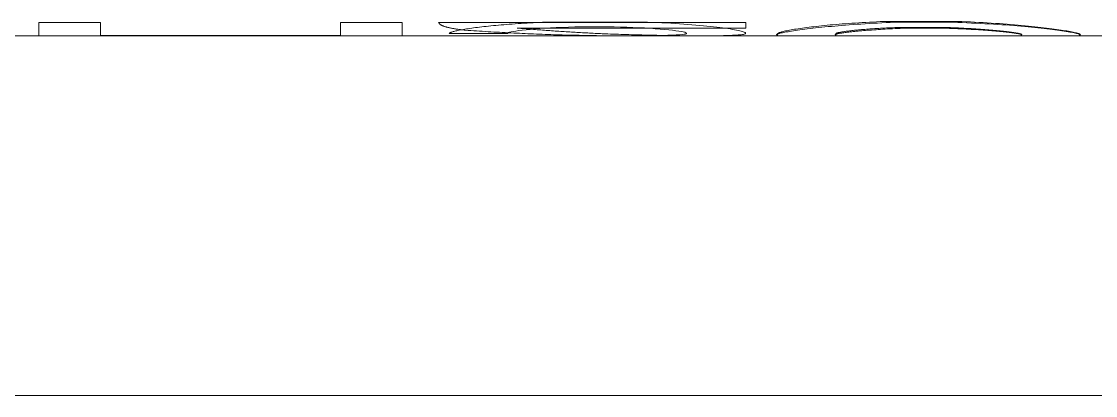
# Model space of a CAD drawing. Header units: millimetres. Extents: x 9328 to 11863, y 28633 to 29971.
# Drawn here: x 11191.31 to 11198.02, y 29315.15 to 29317.49 of the extents above; entities that cross this region are included whole.
import ezdxf

# ---------------------------------------------------------------- set-up
doc = ezdxf.new("R2010")
doc.units = ezdxf.units.MM
doc.linetypes.add('DASHED', pattern=[0])
doc.layers.add('LP', color=7, linetype='Continuous', true_color=0xffffff)

msp = doc.modelspace()

# ---------------------------------------------------------------- linework, layer by layer
at = {"layer": 'LP', "color": 155, "linetype": 'DASHED', "lineweight": 13, "ltscale": 1.77206}
for p, q in [((11197.112, 29317.4513), (11196.7625, 29317.4513)), ((11196.831, 29317.4481), (11197.069, 29317.4481)), ((11196.3959, 29317.4129), (11196.3959, 29317.4)), ((11197.5522, 29317.4), (11197.5522, 29317.406))]:
    msp.add_line(p, q, dxfattribs=at)
at = {"layer": 'LP', "color": 1, "linetype": 'DASHED', "lineweight": 13, "ltscale": 1.77206}
for p, q in [((11190.8444, 29317.3997), (11191.4203, 29317.3997)), ((11193.6876, 29317.3997), (11195.0921, 29317.3997)), ((11195.5395, 29317.3997), (11196.0301, 29317.3997)), ((11197.918, 29317.3997), (11198.1111, 29317.3997))]:
    msp.add_line(p, q, dxfattribs=at)
at = {"layer": 'LP', "color": 135, "linetype": 'DASHED', "lineweight": 13, "ltscale": 1.77206}
for p, q in [((11191.4203, 29317.4), (11193.6876, 29317.4)), ((11195.0921, 29317.4), (11195.5395, 29317.4)), ((11196.0301, 29317.4), (11196.3959, 29317.4)), ((11196.3959, 29317.4), (11197.5522, 29317.4)), ((11197.5522, 29317.4), (11197.918, 29317.4))]:
    msp.add_line(p, q, dxfattribs=at)
at = {"layer": 'LP', "color": 5, "linetype": 'DASHED', "lineweight": 13, "ltscale": 1.77206}
msp.add_line((11209.4438, 29315.153), (11180.1908, 29315.153), dxfattribs=at)
at = {"layer": 'LP', "color": 155, "linetype": 'DASHED', "lineweight": 13, "ltscale": 1.77206}
for points in [[(11194.5648, 29317.4854), (11194.5452, 29317.4843), (11194.5257, 29317.4832), (11194.5062, 29317.4821), (11194.4868, 29317.481), (11194.4676, 29317.4798), (11194.4485, 29317.4787), (11194.4296, 29317.4775), (11194.4109, 29317.4763), (11194.3924, 29317.4751), (11194.3743, 29317.4738), (11194.3564, 29317.4725), (11194.339, 29317.4711), (11194.3218, 29317.4697), (11194.3051, 29317.4683), (11194.2887, 29317.4668), (11194.2727, 29317.4653), (11194.257, 29317.4638), (11194.2418, 29317.4622), (11194.2269, 29317.4607), (11194.2124, 29317.4591), (11194.1983, 29317.4575), (11194.1846, 29317.4559), (11194.1713, 29317.4543), (11194.1584, 29317.4527), (11194.1458, 29317.4511), (11194.1337, 29317.4494), (11194.122, 29317.4478), (11194.1108, 29317.4462), (11194.0999, 29317.4446), (11194.0895, 29317.443), (11194.0794, 29317.4415), (11194.0699, 29317.4399), (11194.0607, 29317.4383), (11194.0521, 29317.4368), (11194.0438, 29317.4352), (11194.0361, 29317.4337), (11194.0289, 29317.4322), (11194.0222, 29317.4307), (11194.016, 29317.4293), (11194.0104, 29317.4279), (11194.0054, 29317.4265), (11194.0009, 29317.4251), (11193.9971, 29317.4238), (11193.9938, 29317.4225), (11193.9911, 29317.4213), (11193.9888, 29317.4201), (11193.9868, 29317.4189), (11193.9851, 29317.4177), (11193.9835, 29317.4165), (11193.9821, 29317.4154)], [(11195.2201, 29317.4854), (11195.207, 29317.4854), (11195.1939, 29317.4854), (11195.1808, 29317.4854), (11195.1677, 29317.4854), (11195.1546, 29317.4854), (11195.1414, 29317.4854), (11195.1283, 29317.4854), (11195.1152, 29317.4854), (11195.1021, 29317.4854), (11195.089, 29317.4854), (11195.0759, 29317.4854), (11195.0628, 29317.4854), (11195.0497, 29317.4854), (11195.0366, 29317.4854), (11195.0235, 29317.4854), (11195.0104, 29317.4854), (11194.9973, 29317.4854), (11194.9842, 29317.4854), (11194.9711, 29317.4854), (11194.958, 29317.4854), (11194.9449, 29317.4854), (11194.9318, 29317.4854), (11194.9187, 29317.4854), (11194.9055, 29317.4854), (11194.8924, 29317.4854), (11194.8793, 29317.4854), (11194.8662, 29317.4854), (11194.8531, 29317.4854), (11194.84, 29317.4854), (11194.8269, 29317.4854), (11194.8138, 29317.4854), (11194.8007, 29317.4854), (11194.7876, 29317.4854), (11194.7745, 29317.4854), (11194.7614, 29317.4854), (11194.7483, 29317.4854), (11194.7352, 29317.4854), (11194.7221, 29317.4854), (11194.709, 29317.4854), (11194.6959, 29317.4854), (11194.6828, 29317.4854), (11194.6696, 29317.4854), (11194.6565, 29317.4854), (11194.6434, 29317.4854), (11194.6303, 29317.4854), (11194.6172, 29317.4854), (11194.6041, 29317.4854), (11194.591, 29317.4854), (11194.5779, 29317.4854), (11194.5648, 29317.4854)], [(11195.7074, 29317.4013), (11195.7215, 29317.4019), (11195.7355, 29317.4025), (11195.7491, 29317.4031), (11195.7621, 29317.4038), (11195.7744, 29317.4045), (11195.7858, 29317.4053), (11195.796, 29317.4061), (11195.8049, 29317.4071), (11195.8125, 29317.4082), (11195.8187, 29317.4093), (11195.8237, 29317.4106), (11195.8274, 29317.4119), (11195.83, 29317.4133), (11195.8315, 29317.4149), (11195.8318, 29317.4164), (11195.8311, 29317.4181), (11195.8293, 29317.4198), (11195.8264, 29317.4216), (11195.8223, 29317.4235), (11195.8172, 29317.4254), (11195.8109, 29317.4274), (11195.8035, 29317.4295), (11195.7949, 29317.4316), (11195.7853, 29317.4338), (11195.7745, 29317.436), (11195.7627, 29317.4382), (11195.7499, 29317.4405), (11195.736, 29317.4428), (11195.7211, 29317.4451), (11195.7052, 29317.4474), (11195.6883, 29317.4497), (11195.6705, 29317.4521), (11195.6518, 29317.4544), (11195.6322, 29317.4567), (11195.6117, 29317.4589), (11195.5903, 29317.4612), (11195.5682, 29317.4634), (11195.5452, 29317.4655), (11195.5215, 29317.4676), (11195.497, 29317.4697), (11195.4719, 29317.4717), (11195.4461, 29317.4736), (11195.4196, 29317.4754), (11195.3926, 29317.4771), (11195.365, 29317.4788), (11195.3369, 29317.4803), (11195.3083, 29317.4818), (11195.2792, 29317.4831), (11195.2498, 29317.4843), (11195.2201, 29317.4854)], [(11196.7618, 29317.4854), (11196.7351, 29317.484), (11196.7084, 29317.4826), (11196.6818, 29317.4812), (11196.6554, 29317.4798), (11196.6292, 29317.4784), (11196.6032, 29317.4769), (11196.5775, 29317.4754), (11196.5522, 29317.4738), (11196.5273, 29317.4722), (11196.5029, 29317.4705), (11196.4789, 29317.4688), (11196.4555, 29317.467), (11196.4326, 29317.4651), (11196.4103, 29317.4632), (11196.3885, 29317.4613), (11196.3672, 29317.4593), (11196.3465, 29317.4573), (11196.3263, 29317.4553), (11196.3067, 29317.4533), (11196.2876, 29317.4513), (11196.2691, 29317.4492), (11196.2512, 29317.4472), (11196.2339, 29317.4452), (11196.2172, 29317.4431), (11196.2011, 29317.4411), (11196.1857, 29317.4392), (11196.1709, 29317.4372), (11196.1568, 29317.4352), (11196.1434, 29317.4333), (11196.1306, 29317.4314), (11196.1186, 29317.4296), (11196.1073, 29317.4277), (11196.0967, 29317.426), (11196.0868, 29317.4242), (11196.0776, 29317.4225), (11196.0691, 29317.4209), (11196.0614, 29317.4192), (11196.0544, 29317.4177), (11196.0482, 29317.4162), (11196.0427, 29317.4147), (11196.0379, 29317.4134), (11196.0339, 29317.412), (11196.0307, 29317.4108), (11196.0282, 29317.4096), (11196.0266, 29317.4085), (11196.0257, 29317.4074), (11196.0256, 29317.4064), (11196.0264, 29317.4055), (11196.028, 29317.4047), (11196.0301, 29317.4039)], [(11196.0301, 29317.4126), (11196.032, 29317.4138), (11196.034, 29317.4151), (11196.0362, 29317.4164), (11196.0385, 29317.4177), (11196.0412, 29317.419), (11196.0441, 29317.4203), (11196.0475, 29317.4217), (11196.0514, 29317.423), (11196.0558, 29317.4245), (11196.0608, 29317.4259), (11196.0665, 29317.4274), (11196.073, 29317.429), (11196.0802, 29317.4306), (11196.088, 29317.4322), (11196.0966, 29317.4339), (11196.1058, 29317.4356), (11196.1156, 29317.4373), (11196.126, 29317.4391), (11196.137, 29317.4408), (11196.1485, 29317.4426), (11196.1605, 29317.4444), (11196.1731, 29317.4462), (11196.186, 29317.448), (11196.1995, 29317.4498), (11196.2134, 29317.4517), (11196.2278, 29317.4535), (11196.2427, 29317.4553), (11196.258, 29317.4571), (11196.2738, 29317.4589), (11196.29, 29317.4607), (11196.3066, 29317.4624), (11196.3237, 29317.4642), (11196.3412, 29317.466), (11196.3592, 29317.4677), (11196.3775, 29317.4694), (11196.3963, 29317.4711), (11196.4155, 29317.4727), (11196.435, 29317.4743), (11196.455, 29317.4758), (11196.4753, 29317.4773), (11196.496, 29317.4787), (11196.5171, 29317.4801), (11196.5385, 29317.4814), (11196.5602, 29317.4827), (11196.5821, 29317.4839), (11196.6043, 29317.4851), (11196.6266, 29317.4863), (11196.649, 29317.4874), (11196.6715, 29317.4886), (11196.694, 29317.4897)], [(11196.694, 29317.4897), (11196.7038, 29317.4897), (11196.7135, 29317.4897), (11196.7233, 29317.4897), (11196.7331, 29317.4897), (11196.7428, 29317.4897), (11196.7526, 29317.4897), (11196.7623, 29317.4897), (11196.7721, 29317.4897), (11196.7818, 29317.4897), (11196.7916, 29317.4897), (11196.8013, 29317.4897), (11196.8111, 29317.4897), (11196.8209, 29317.4897), (11196.8306, 29317.4897), (11196.8404, 29317.4897), (11196.8501, 29317.4897), (11196.8599, 29317.4897), (11196.8696, 29317.4897), (11196.8794, 29317.4897), (11196.8891, 29317.4897), (11196.8989, 29317.4897), (11196.9087, 29317.4897), (11196.9184, 29317.4897), (11196.9282, 29317.4897), (11196.9379, 29317.4897), (11196.9477, 29317.4897), (11196.9574, 29317.4897), (11196.9672, 29317.4897), (11196.9769, 29317.4897), (11196.9867, 29317.4897), (11196.9965, 29317.4897), (11197.0062, 29317.4897), (11197.016, 29317.4897), (11197.0257, 29317.4897), (11197.0355, 29317.4897), (11197.0452, 29317.4897), (11197.055, 29317.4897), (11197.0647, 29317.4897), (11197.0745, 29317.4897), (11197.0843, 29317.4897), (11197.094, 29317.4897), (11197.1038, 29317.4897), (11197.1135, 29317.4897), (11197.1233, 29317.4897), (11197.133, 29317.4897), (11197.1428, 29317.4897), (11197.1525, 29317.4897), (11197.1623, 29317.4897), (11197.1721, 29317.4897), (11197.1818, 29317.4897)], [(11197.1276, 29317.4854), (11197.1203, 29317.4854), (11197.113, 29317.4854), (11197.1057, 29317.4854), (11197.0983, 29317.4854), (11197.091, 29317.4854), (11197.0837, 29317.4854), (11197.0764, 29317.4854), (11197.0691, 29317.4854), (11197.0618, 29317.4854), (11197.0544, 29317.4854), (11197.0471, 29317.4854), (11197.0398, 29317.4854), (11197.0325, 29317.4854), (11197.0252, 29317.4854), (11197.0179, 29317.4854), (11197.0105, 29317.4854), (11197.0032, 29317.4854), (11196.9959, 29317.4854), (11196.9886, 29317.4854), (11196.9813, 29317.4854), (11196.974, 29317.4854), (11196.9666, 29317.4854), (11196.9593, 29317.4854), (11196.952, 29317.4854), (11196.9447, 29317.4854), (11196.9374, 29317.4854), (11196.9301, 29317.4854), (11196.9227, 29317.4854), (11196.9154, 29317.4854), (11196.9081, 29317.4854), (11196.9008, 29317.4854), (11196.8935, 29317.4854), (11196.8862, 29317.4854), (11196.8788, 29317.4854), (11196.8715, 29317.4854), (11196.8642, 29317.4854), (11196.8569, 29317.4854), (11196.8496, 29317.4854), (11196.8423, 29317.4854), (11196.8349, 29317.4854), (11196.8276, 29317.4854), (11196.8203, 29317.4854), (11196.813, 29317.4854), (11196.8057, 29317.4854), (11196.7984, 29317.4854), (11196.791, 29317.4854), (11196.7837, 29317.4854), (11196.7764, 29317.4854), (11196.7691, 29317.4854), (11196.7618, 29317.4854)], [(11197.9156, 29317.4032), (11197.9164, 29317.4041), (11197.917, 29317.405), (11197.9173, 29317.4059), (11197.9173, 29317.4069), (11197.9168, 29317.4079), (11197.9158, 29317.409), (11197.914, 29317.4101), (11197.9114, 29317.4113), (11197.9078, 29317.4126), (11197.9032, 29317.4139), (11197.8976, 29317.4154), (11197.891, 29317.4169), (11197.8835, 29317.4185), (11197.875, 29317.4202), (11197.8657, 29317.4219), (11197.8556, 29317.4237), (11197.8446, 29317.4255), (11197.8328, 29317.4274), (11197.8203, 29317.4293), (11197.8071, 29317.4312), (11197.7932, 29317.4332), (11197.7785, 29317.4352), (11197.7632, 29317.4372), (11197.7472, 29317.4392), (11197.7305, 29317.4413), (11197.7131, 29317.4433), (11197.6951, 29317.4454), (11197.6764, 29317.4475), (11197.6571, 29317.4496), (11197.6371, 29317.4517), (11197.6165, 29317.4538), (11197.5953, 29317.4559), (11197.5735, 29317.4579), (11197.5511, 29317.46), (11197.5281, 29317.462), (11197.5045, 29317.4639), (11197.4804, 29317.4658), (11197.4557, 29317.4677), (11197.4305, 29317.4695), (11197.4047, 29317.4712), (11197.3785, 29317.4728), (11197.3518, 29317.4744), (11197.3246, 29317.4759), (11197.2972, 29317.4774), (11197.2694, 29317.4788), (11197.2413, 29317.4801), (11197.2131, 29317.4815), (11197.1847, 29317.4828), (11197.1562, 29317.4841), (11197.1276, 29317.4854)], [(11197.1818, 29317.4897), (11197.2085, 29317.4883), (11197.2352, 29317.4869), (11197.2617, 29317.4854), (11197.2881, 29317.4839), (11197.3143, 29317.4825), (11197.3402, 29317.4809), (11197.3659, 29317.4794), (11197.3912, 29317.4778), (11197.4161, 29317.4761), (11197.4405, 29317.4744), (11197.4645, 29317.4726), (11197.4879, 29317.4708), (11197.5108, 29317.4689), (11197.5332, 29317.4669), (11197.555, 29317.4649), (11197.5763, 29317.4629), (11197.5971, 29317.4608), (11197.6173, 29317.4588), (11197.6369, 29317.4567), (11197.656, 29317.4546), (11197.6745, 29317.4525), (11197.6925, 29317.4504), (11197.7099, 29317.4483), (11197.7266, 29317.4462), (11197.7428, 29317.4441), (11197.7583, 29317.4421), (11197.7731, 29317.44), (11197.7874, 29317.438), (11197.8009, 29317.436), (11197.8137, 29317.4341), (11197.8259, 29317.4321), (11197.8373, 29317.4302), (11197.8481, 29317.4284), (11197.8581, 29317.4265), (11197.8674, 29317.4248), (11197.876, 29317.423), (11197.8839, 29317.4213), (11197.8911, 29317.4197), (11197.8975, 29317.4181), (11197.9032, 29317.4166), (11197.9081, 29317.4151), (11197.9123, 29317.4137), (11197.9157, 29317.4124), (11197.9184, 29317.4111), (11197.9202, 29317.4099), (11197.9214, 29317.4087), (11197.9217, 29317.4077), (11197.9212, 29317.4067), (11197.9199, 29317.4057), (11197.918, 29317.4049)], [(11191.8042, 29317.4838), (11191.7965, 29317.4838), (11191.7888, 29317.4838), (11191.7812, 29317.4838), (11191.7735, 29317.4838), (11191.7658, 29317.4838), (11191.7581, 29317.4838), (11191.7505, 29317.4838), (11191.7428, 29317.4838), (11191.7351, 29317.4838), (11191.7274, 29317.4838), (11191.7197, 29317.4838), (11191.7121, 29317.4838), (11191.7044, 29317.4838), (11191.6967, 29317.4838), (11191.689, 29317.4838), (11191.6813, 29317.4838), (11191.6737, 29317.4838), (11191.666, 29317.4838), (11191.6583, 29317.4838), (11191.6506, 29317.4838), (11191.643, 29317.4838), (11191.6353, 29317.4838), (11191.6276, 29317.4838), (11191.6199, 29317.4838), (11191.6122, 29317.4838), (11191.6046, 29317.4838), (11191.5969, 29317.4838), (11191.5892, 29317.4838), (11191.5815, 29317.4838), (11191.5739, 29317.4838), (11191.5662, 29317.4838), (11191.5585, 29317.4838), (11191.5508, 29317.4838), (11191.5431, 29317.4838), (11191.5355, 29317.4838), (11191.5278, 29317.4838), (11191.5201, 29317.4838), (11191.5124, 29317.4838), (11191.5048, 29317.4838), (11191.4971, 29317.4838), (11191.4894, 29317.4838), (11191.4817, 29317.4838), (11191.474, 29317.4838), (11191.4664, 29317.4838), (11191.4587, 29317.4838), (11191.451, 29317.4838), (11191.4433, 29317.4838), (11191.4357, 29317.4838), (11191.428, 29317.4838), (11191.4203, 29317.4838)], [(11191.4203, 29317.4838), (11191.4203, 29317.4772), (11191.4203, 29317.4709), (11191.4203, 29317.4648), (11191.4203, 29317.459), (11191.4203, 29317.4535), (11191.4203, 29317.4483), (11191.4203, 29317.4433), (11191.4203, 29317.4386), (11191.4203, 29317.4342), (11191.4203, 29317.43), (11191.4203, 29317.4261), (11191.4203, 29317.4225), (11191.4203, 29317.4191), (11191.4203, 29317.416), (11191.4203, 29317.4132), (11191.4203, 29317.4106), (11191.4203, 29317.4083), (11191.4203, 29317.4063), (11191.4203, 29317.4045), (11191.4203, 29317.4031), (11191.4203, 29317.4019), (11191.4203, 29317.4009), (11191.4203, 29317.4002), (11191.4203, 29317.3998), (11191.4203, 29317.3997), (11191.4203, 29317.3998), (11191.4203, 29317.4002), (11191.4203, 29317.4009), (11191.4203, 29317.4019), (11191.4203, 29317.4031), (11191.4203, 29317.4046), (11191.4203, 29317.4063), (11191.4203, 29317.4083), (11191.4203, 29317.4106), (11191.4203, 29317.4132), (11191.4203, 29317.416), (11191.4203, 29317.4191), (11191.4203, 29317.4225), (11191.4203, 29317.4261), (11191.4203, 29317.43), (11191.4203, 29317.4342), (11191.4203, 29317.4386), (11191.4203, 29317.4433), (11191.4203, 29317.4483), (11191.4203, 29317.4536), (11191.4203, 29317.4591), (11191.4203, 29317.4649), (11191.4203, 29317.4709), (11191.4203, 29317.4772), (11191.4203, 29317.4838)], [(11191.4203, 29317.4838), (11191.428, 29317.4838), (11191.4357, 29317.4838), (11191.4433, 29317.4838), (11191.451, 29317.4838), (11191.4587, 29317.4838), (11191.4664, 29317.4838), (11191.474, 29317.4838), (11191.4817, 29317.4838), (11191.4894, 29317.4838), (11191.4971, 29317.4838), (11191.5048, 29317.4838), (11191.5124, 29317.4838), (11191.5201, 29317.4838), (11191.5278, 29317.4838), (11191.5355, 29317.4838), (11191.5431, 29317.4838), (11191.5508, 29317.4838), (11191.5585, 29317.4838), (11191.5662, 29317.4838), (11191.5739, 29317.4838), (11191.5815, 29317.4838), (11191.5892, 29317.4838), (11191.5969, 29317.4838), (11191.6046, 29317.4838), (11191.6122, 29317.4838), (11191.6199, 29317.4838), (11191.6276, 29317.4838), (11191.6353, 29317.4838), (11191.643, 29317.4838), (11191.6506, 29317.4838), (11191.6583, 29317.4838), (11191.666, 29317.4838), (11191.6737, 29317.4838), (11191.6813, 29317.4838), (11191.689, 29317.4838), (11191.6967, 29317.4838), (11191.7044, 29317.4838), (11191.7121, 29317.4838), (11191.7197, 29317.4838), (11191.7274, 29317.4838), (11191.7351, 29317.4838), (11191.7428, 29317.4838), (11191.7505, 29317.4838), (11191.7581, 29317.4838), (11191.7658, 29317.4838), (11191.7735, 29317.4838), (11191.7812, 29317.4838), (11191.7888, 29317.4838), (11191.7965, 29317.4838), (11191.8042, 29317.4838)], [(11191.8042, 29317.4024), (11191.8042, 29317.4029), (11191.8042, 29317.4035), (11191.8042, 29317.4041), (11191.8042, 29317.4047), (11191.8042, 29317.4054), (11191.8042, 29317.4062), (11191.8042, 29317.407), (11191.8042, 29317.4078), (11191.8042, 29317.4087), (11191.8042, 29317.4096), (11191.8042, 29317.4106), (11191.8042, 29317.4116), (11191.8042, 29317.4127), (11191.8042, 29317.4138), (11191.8042, 29317.4149), (11191.8042, 29317.4161), (11191.8042, 29317.4174), (11191.8042, 29317.4187), (11191.8042, 29317.42), (11191.8042, 29317.4214), (11191.8042, 29317.4228), (11191.8042, 29317.4243), (11191.8042, 29317.4258), (11191.8042, 29317.4273), (11191.8042, 29317.4289), (11191.8042, 29317.4306), (11191.8042, 29317.4323), (11191.8042, 29317.434), (11191.8042, 29317.4358), (11191.8042, 29317.4376), (11191.8042, 29317.4395), (11191.8042, 29317.4414), (11191.8042, 29317.4434), (11191.8042, 29317.4454), (11191.8042, 29317.4475), (11191.8042, 29317.4496), (11191.8042, 29317.4517), (11191.8042, 29317.4539), (11191.8042, 29317.4562), (11191.8042, 29317.4585), (11191.8042, 29317.4608), (11191.8042, 29317.4632), (11191.8042, 29317.4656), (11191.8042, 29317.468), (11191.8042, 29317.4706), (11191.8042, 29317.4731), (11191.8042, 29317.4757), (11191.8042, 29317.4784), (11191.8042, 29317.481), (11191.8042, 29317.4838)], [(11191.8042, 29317.4838), (11191.8042, 29317.4807), (11191.8042, 29317.4776), (11191.8042, 29317.4746), (11191.8042, 29317.4716), (11191.8042, 29317.4687), (11191.8042, 29317.4659), (11191.8042, 29317.4631), (11191.8042, 29317.4604), (11191.8042, 29317.4577), (11191.8042, 29317.4551), (11191.8042, 29317.4526), (11191.8042, 29317.4501), (11191.8042, 29317.4477), (11191.8042, 29317.4453), (11191.8042, 29317.443), (11191.8042, 29317.4408), (11191.8042, 29317.4386), (11191.8042, 29317.4365), (11191.8042, 29317.4344), (11191.8042, 29317.4324), (11191.8042, 29317.4304), (11191.8042, 29317.4285), (11191.8042, 29317.4267), (11191.8042, 29317.425), (11191.8042, 29317.4232), (11191.8042, 29317.4216), (11191.8042, 29317.42), (11191.8042, 29317.4185), (11191.8042, 29317.417), (11191.8042, 29317.4156), (11191.8042, 29317.4143), (11191.8042, 29317.413), (11191.8042, 29317.4117), (11191.8042, 29317.4106), (11191.8042, 29317.4095), (11191.8042, 29317.4084), (11191.8042, 29317.4074), (11191.8042, 29317.4065), (11191.8042, 29317.4056), (11191.8042, 29317.4048), (11191.8042, 29317.4041), (11191.8042, 29317.4034), (11191.8042, 29317.4027), (11191.8042, 29317.4022), (11191.8042, 29317.4016), (11191.8042, 29317.4012), (11191.8042, 29317.4008), (11191.8042, 29317.4005), (11191.8042, 29317.4002), (11191.8042, 29317.4)], [(11193.6876, 29317.4838), (11193.6799, 29317.4838), (11193.6722, 29317.4838), (11193.6645, 29317.4838), (11193.6569, 29317.4838), (11193.6492, 29317.4838), (11193.6415, 29317.4838), (11193.6338, 29317.4838), (11193.6262, 29317.4838), (11193.6185, 29317.4838), (11193.6108, 29317.4838), (11193.6031, 29317.4838), (11193.5954, 29317.4838), (11193.5878, 29317.4838), (11193.5801, 29317.4838), (11193.5724, 29317.4838), (11193.5647, 29317.4838), (11193.557, 29317.4838), (11193.5494, 29317.4838), (11193.5417, 29317.4838), (11193.534, 29317.4838), (11193.5263, 29317.4838), (11193.5187, 29317.4838), (11193.511, 29317.4838), (11193.5033, 29317.4838), (11193.4956, 29317.4838), (11193.4879, 29317.4838), (11193.4803, 29317.4838), (11193.4726, 29317.4838), (11193.4649, 29317.4838), (11193.4572, 29317.4838), (11193.4496, 29317.4838), (11193.4419, 29317.4838), (11193.4342, 29317.4838), (11193.4265, 29317.4838), (11193.4188, 29317.4838), (11193.4112, 29317.4838), (11193.4035, 29317.4838), (11193.3958, 29317.4838), (11193.3881, 29317.4838), (11193.3805, 29317.4838), (11193.3728, 29317.4838), (11193.3651, 29317.4838), (11193.3574, 29317.4838), (11193.3497, 29317.4838), (11193.3421, 29317.4838), (11193.3344, 29317.4838), (11193.3267, 29317.4838), (11193.319, 29317.4838), (11193.3114, 29317.4838), (11193.3037, 29317.4838)], [(11193.3037, 29317.4838), (11193.3037, 29317.481), (11193.3037, 29317.4784), (11193.3037, 29317.4757), (11193.3037, 29317.4731), (11193.3037, 29317.4706), (11193.3037, 29317.468), (11193.3037, 29317.4656), (11193.3037, 29317.4632), (11193.3037, 29317.4608), (11193.3037, 29317.4585), (11193.3037, 29317.4562), (11193.3037, 29317.4539), (11193.3037, 29317.4517), (11193.3037, 29317.4496), (11193.3037, 29317.4475), (11193.3037, 29317.4454), (11193.3037, 29317.4434), (11193.3037, 29317.4414), (11193.3037, 29317.4395), (11193.3037, 29317.4376), (11193.3037, 29317.4358), (11193.3037, 29317.434), (11193.3037, 29317.4323), (11193.3037, 29317.4306), (11193.3037, 29317.4289), (11193.3037, 29317.4273), (11193.3037, 29317.4258), (11193.3037, 29317.4243), (11193.3037, 29317.4228), (11193.3037, 29317.4214), (11193.3037, 29317.42), (11193.3037, 29317.4187), (11193.3037, 29317.4174), (11193.3037, 29317.4161), (11193.3037, 29317.4149), (11193.3037, 29317.4138), (11193.3037, 29317.4127), (11193.3037, 29317.4116), (11193.3037, 29317.4106), (11193.3037, 29317.4096), (11193.3037, 29317.4087), (11193.3037, 29317.4078), (11193.3037, 29317.407), (11193.3037, 29317.4062), (11193.3037, 29317.4054), (11193.3037, 29317.4047), (11193.3037, 29317.4041), (11193.3037, 29317.4035), (11193.3037, 29317.4029), (11193.3037, 29317.4024)], [(11193.3037, 29317.4), (11193.3037, 29317.4002), (11193.3037, 29317.4005), (11193.3037, 29317.4008), (11193.3037, 29317.4012), (11193.3037, 29317.4016), (11193.3037, 29317.4022), (11193.3037, 29317.4027), (11193.3037, 29317.4034), (11193.3037, 29317.4041), (11193.3037, 29317.4048), (11193.3037, 29317.4056), (11193.3037, 29317.4065), (11193.3037, 29317.4074), (11193.3037, 29317.4084), (11193.3037, 29317.4095), (11193.3037, 29317.4106), (11193.3037, 29317.4117), (11193.3037, 29317.413), (11193.3037, 29317.4143), (11193.3037, 29317.4156), (11193.3037, 29317.417), (11193.3037, 29317.4185), (11193.3037, 29317.42), (11193.3037, 29317.4216), (11193.3037, 29317.4232), (11193.3037, 29317.425), (11193.3037, 29317.4267), (11193.3037, 29317.4285), (11193.3037, 29317.4304), (11193.3037, 29317.4324), (11193.3037, 29317.4344), (11193.3037, 29317.4365), (11193.3037, 29317.4386), (11193.3037, 29317.4408), (11193.3037, 29317.443), (11193.3037, 29317.4453), (11193.3037, 29317.4477), (11193.3037, 29317.4501), (11193.3037, 29317.4526), (11193.3037, 29317.4551), (11193.3037, 29317.4577), (11193.3037, 29317.4604), (11193.3037, 29317.4631), (11193.3037, 29317.4659), (11193.3037, 29317.4687), (11193.3037, 29317.4716), (11193.3037, 29317.4746), (11193.3037, 29317.4776), (11193.3037, 29317.4807), (11193.3037, 29317.4838)], [(11193.3037, 29317.4838), (11193.3114, 29317.4838), (11193.319, 29317.4838), (11193.3267, 29317.4838), (11193.3344, 29317.4838), (11193.3421, 29317.4838), (11193.3497, 29317.4838), (11193.3574, 29317.4838), (11193.3651, 29317.4838), (11193.3728, 29317.4838), (11193.3805, 29317.4838), (11193.3881, 29317.4838), (11193.3958, 29317.4838), (11193.4035, 29317.4838), (11193.4112, 29317.4838), (11193.4188, 29317.4838), (11193.4265, 29317.4838), (11193.4342, 29317.4838), (11193.4419, 29317.4838), (11193.4496, 29317.4838), (11193.4572, 29317.4838), (11193.4649, 29317.4838), (11193.4726, 29317.4838), (11193.4803, 29317.4838), (11193.4879, 29317.4838), (11193.4956, 29317.4838), (11193.5033, 29317.4838), (11193.511, 29317.4838), (11193.5187, 29317.4838), (11193.5263, 29317.4838), (11193.534, 29317.4838), (11193.5417, 29317.4838), (11193.5494, 29317.4838), (11193.557, 29317.4838), (11193.5647, 29317.4838), (11193.5724, 29317.4838), (11193.5801, 29317.4838), (11193.5878, 29317.4838), (11193.5954, 29317.4838), (11193.6031, 29317.4838), (11193.6108, 29317.4838), (11193.6185, 29317.4838), (11193.6262, 29317.4838), (11193.6338, 29317.4838), (11193.6415, 29317.4838), (11193.6492, 29317.4838), (11193.6569, 29317.4838), (11193.6645, 29317.4838), (11193.6722, 29317.4838), (11193.6799, 29317.4838), (11193.6876, 29317.4838)], [(11193.6876, 29317.4838), (11193.6876, 29317.4772), (11193.6876, 29317.4709), (11193.6876, 29317.4649), (11193.6876, 29317.4591), (11193.6876, 29317.4536), (11193.6876, 29317.4483), (11193.6876, 29317.4433), (11193.6876, 29317.4386), (11193.6876, 29317.4342), (11193.6876, 29317.43), (11193.6876, 29317.4261), (11193.6876, 29317.4225), (11193.6876, 29317.4191), (11193.6876, 29317.416), (11193.6876, 29317.4132), (11193.6876, 29317.4106), (11193.6876, 29317.4083), (11193.6876, 29317.4063), (11193.6876, 29317.4046), (11193.6876, 29317.4031), (11193.6876, 29317.4019), (11193.6876, 29317.4009), (11193.6876, 29317.4002), (11193.6876, 29317.3998), (11193.6876, 29317.3997), (11193.6876, 29317.3998), (11193.6876, 29317.4002), (11193.6876, 29317.4009), (11193.6876, 29317.4019), (11193.6876, 29317.4031), (11193.6876, 29317.4045), (11193.6876, 29317.4063), (11193.6876, 29317.4083), (11193.6876, 29317.4106), (11193.6876, 29317.4132), (11193.6876, 29317.416), (11193.6876, 29317.4191), (11193.6876, 29317.4225), (11193.6876, 29317.4261), (11193.6876, 29317.43), (11193.6876, 29317.4342), (11193.6876, 29317.4386), (11193.6876, 29317.4433), (11193.6876, 29317.4483), (11193.6876, 29317.4535), (11193.6876, 29317.459), (11193.6876, 29317.4648), (11193.6876, 29317.4709), (11193.6876, 29317.4772), (11193.6876, 29317.4838)], [(11194.0814, 29317.4352), (11194.0755, 29317.4359), (11194.0696, 29317.4366), (11194.0637, 29317.4373), (11194.0579, 29317.438), (11194.0522, 29317.4388), (11194.0465, 29317.4395), (11194.041, 29317.4402), (11194.0355, 29317.441), (11194.0302, 29317.4418), (11194.0251, 29317.4425), (11194.02, 29317.4433), (11194.0151, 29317.4441), (11194.0103, 29317.445), (11194.0056, 29317.4458), (11194.0011, 29317.4467), (11193.9966, 29317.4475), (11193.9923, 29317.4484), (11193.988, 29317.4493), (11193.9839, 29317.4502), (11193.9799, 29317.4511), (11193.976, 29317.452), (11193.9722, 29317.4529), (11193.9685, 29317.4539), (11193.9649, 29317.4548), (11193.9614, 29317.4558), (11193.958, 29317.4568), (11193.9548, 29317.4578), (11193.9517, 29317.4588), (11193.9486, 29317.4598), (11193.9458, 29317.4608), (11193.943, 29317.4619), (11193.9404, 29317.4629), (11193.938, 29317.464), (11193.9357, 29317.4651), (11193.9335, 29317.4662), (11193.9315, 29317.4673), (11193.9297, 29317.4684), (11193.928, 29317.4695), (11193.9264, 29317.4707), (11193.9249, 29317.4718), (11193.9236, 29317.473), (11193.9223, 29317.4742), (11193.9211, 29317.4754), (11193.92, 29317.4766), (11193.919, 29317.4778), (11193.918, 29317.479), (11193.917, 29317.4802), (11193.9161, 29317.4814), (11193.9152, 29317.4826), (11193.9143, 29317.4838)], [(11193.9143, 29317.4838), (11193.9527, 29317.4838), (11193.9911, 29317.4838), (11194.0295, 29317.4838), (11194.0679, 29317.4838), (11194.1063, 29317.4838), (11194.1446, 29317.4838), (11194.183, 29317.4838), (11194.2214, 29317.4838), (11194.2598, 29317.4838), (11194.2982, 29317.4838), (11194.3366, 29317.4838), (11194.375, 29317.4838), (11194.4134, 29317.4838), (11194.4518, 29317.4838), (11194.4902, 29317.4838), (11194.5285, 29317.4838), (11194.5669, 29317.4838), (11194.6053, 29317.4838), (11194.6437, 29317.4838), (11194.6821, 29317.4838), (11194.7205, 29317.4838), (11194.7589, 29317.4838), (11194.7973, 29317.4838), (11194.8357, 29317.4838), (11194.8741, 29317.4838), (11194.9124, 29317.4838), (11194.9508, 29317.4838), (11194.9892, 29317.4838), (11195.0276, 29317.4838), (11195.066, 29317.4838), (11195.1044, 29317.4838), (11195.1428, 29317.4838), (11195.1812, 29317.4838), (11195.2196, 29317.4838), (11195.258, 29317.4838), (11195.2964, 29317.4838), (11195.3347, 29317.4838), (11195.3731, 29317.4838), (11195.4115, 29317.4838), (11195.4499, 29317.4838), (11195.4883, 29317.4838), (11195.5267, 29317.4838), (11195.5651, 29317.4838), (11195.6035, 29317.4838), (11195.6419, 29317.4838), (11195.6803, 29317.4838), (11195.7186, 29317.4838), (11195.757, 29317.4838), (11195.7954, 29317.4838), (11195.8338, 29317.4838)], [(11194.9712, 29317.4003), (11194.9534, 29317.4005), (11194.9356, 29317.4008), (11194.9178, 29317.401), (11194.9, 29317.4013), (11194.8821, 29317.4016), (11194.8643, 29317.4018), (11194.8465, 29317.4021), (11194.8287, 29317.4024), (11194.8109, 29317.4028), (11194.7931, 29317.4031), (11194.7753, 29317.4034), (11194.7575, 29317.4038), (11194.7397, 29317.4042), (11194.7219, 29317.4046), (11194.7041, 29317.4051), (11194.6863, 29317.4055), (11194.6685, 29317.406), (11194.6507, 29317.4066), (11194.6329, 29317.4071), (11194.6151, 29317.4077), (11194.5973, 29317.4083), (11194.5795, 29317.4089), (11194.5617, 29317.4096), (11194.5439, 29317.4103), (11194.5261, 29317.4109), (11194.5083, 29317.4117), (11194.4906, 29317.4124), (11194.4728, 29317.4132), (11194.455, 29317.4139), (11194.4372, 29317.4147), (11194.4194, 29317.4156), (11194.4016, 29317.4164), (11194.3838, 29317.4173), (11194.366, 29317.4181), (11194.3482, 29317.419), (11194.3304, 29317.42), (11194.3126, 29317.4209), (11194.2948, 29317.4219), (11194.277, 29317.4229), (11194.2593, 29317.4239), (11194.2415, 29317.4249), (11194.2237, 29317.426), (11194.2059, 29317.4271), (11194.1881, 29317.4282), (11194.1703, 29317.4293), (11194.1525, 29317.4305), (11194.1348, 29317.4316), (11194.117, 29317.4328), (11194.0992, 29317.434), (11194.0814, 29317.4352)], [(11194.3479, 29317.4136), (11194.3479, 29317.4157), (11194.3489, 29317.4178), (11194.3521, 29317.4201), (11194.3584, 29317.4224), (11194.3683, 29317.4249), (11194.3816, 29317.4274), (11194.3977, 29317.43), (11194.4164, 29317.4326), (11194.4377, 29317.4352), (11194.4614, 29317.4378), (11194.4876, 29317.4403), (11194.5161, 29317.4428), (11194.5468, 29317.4451), (11194.5794, 29317.4473), (11194.6137, 29317.4493), (11194.6497, 29317.4511), (11194.687, 29317.4527), (11194.7255, 29317.4541), (11194.765, 29317.4552), (11194.8053, 29317.456), (11194.8461, 29317.4566), (11194.8872, 29317.4568), (11194.9285, 29317.4568), (11194.9696, 29317.4565), (11195.0103, 29317.4559), (11195.0505, 29317.455), (11195.0898, 29317.4539), (11195.1282, 29317.4525), (11195.1654, 29317.4508), (11195.2011, 29317.449), (11195.2352, 29317.4469), (11195.2675, 29317.4447), (11195.2978, 29317.4424), (11195.3259, 29317.44), (11195.3518, 29317.4374), (11195.3752, 29317.4348), (11195.3961, 29317.4322), (11195.4144, 29317.4296), (11195.4299, 29317.427), (11195.4425, 29317.4245), (11195.4521, 29317.422), (11195.4588, 29317.4197), (11195.4625, 29317.4174), (11195.4632, 29317.4153), (11195.461, 29317.4133), (11195.4559, 29317.4114), (11195.4475, 29317.4098), (11195.4359, 29317.4082), (11195.4211, 29317.4069), (11195.4047, 29317.4057)], [(11195.8338, 29317.4486), (11195.8053, 29317.4486), (11195.7767, 29317.4486), (11195.7482, 29317.4486), (11195.7196, 29317.4486), (11195.6911, 29317.4486), (11195.6625, 29317.4486), (11195.634, 29317.4486), (11195.6055, 29317.4486), (11195.5769, 29317.4486), (11195.5484, 29317.4486), (11195.5198, 29317.4486), (11195.4913, 29317.4486), (11195.4627, 29317.4486), (11195.4342, 29317.4486), (11195.4056, 29317.4486), (11195.3771, 29317.4486), (11195.3486, 29317.4486), (11195.32, 29317.4486), (11195.2915, 29317.4486), (11195.2629, 29317.4486), (11195.2344, 29317.4486), (11195.2058, 29317.4486), (11195.1773, 29317.4486), (11195.1488, 29317.4486), (11195.1202, 29317.4486), (11195.0917, 29317.4486), (11195.0631, 29317.4486), (11195.0346, 29317.4486), (11195.006, 29317.4486), (11194.9775, 29317.4486), (11194.9489, 29317.4486), (11194.9204, 29317.4486), (11194.8919, 29317.4486), (11194.8633, 29317.4486), (11194.8348, 29317.4486), (11194.8062, 29317.4486), (11194.7777, 29317.4486), (11194.7491, 29317.4486), (11194.7206, 29317.4486), (11194.692, 29317.4486), (11194.6635, 29317.4486), (11194.635, 29317.4486), (11194.6064, 29317.4486), (11194.5779, 29317.4486), (11194.5493, 29317.4486), (11194.5208, 29317.4486), (11194.4922, 29317.4486), (11194.4637, 29317.4486), (11194.4351, 29317.4486), (11194.4066, 29317.4486)], [(11194.4066, 29317.4486), (11194.4179, 29317.4476), (11194.4292, 29317.4467), (11194.4405, 29317.4458), (11194.4517, 29317.4448), (11194.463, 29317.4439), (11194.4743, 29317.443), (11194.4856, 29317.442), (11194.4969, 29317.4411), (11194.5082, 29317.4402), (11194.5194, 29317.4393), (11194.5307, 29317.4384), (11194.542, 29317.4375), (11194.5533, 29317.4366), (11194.5646, 29317.4358), (11194.5759, 29317.4349), (11194.5872, 29317.4341), (11194.5985, 29317.4333), (11194.6097, 29317.4324), (11194.621, 29317.4316), (11194.6323, 29317.4309), (11194.6436, 29317.4301), (11194.6549, 29317.4293), (11194.6662, 29317.4285), (11194.6775, 29317.4278), (11194.6888, 29317.4271), (11194.7001, 29317.4263), (11194.7114, 29317.4256), (11194.7227, 29317.4249), (11194.7339, 29317.4242), (11194.7452, 29317.4235), (11194.7565, 29317.4228), (11194.7678, 29317.4222), (11194.7791, 29317.4215), (11194.7904, 29317.4208), (11194.8017, 29317.4202), (11194.813, 29317.4196), (11194.8243, 29317.4189), (11194.8356, 29317.4183), (11194.8469, 29317.4177), (11194.8582, 29317.4171), (11194.8695, 29317.4165), (11194.8808, 29317.416), (11194.8921, 29317.4154), (11194.9034, 29317.4149), (11194.9147, 29317.4143), (11194.926, 29317.4138), (11194.9373, 29317.4133), (11194.9486, 29317.4128), (11194.9599, 29317.4123), (11194.9712, 29317.4118)], [(11195.8338, 29317.4838), (11195.8338, 29317.483), (11195.8338, 29317.4822), (11195.8338, 29317.4814), (11195.8338, 29317.4806), (11195.8338, 29317.4799), (11195.8338, 29317.4791), (11195.8338, 29317.4783), (11195.8338, 29317.4775), (11195.8338, 29317.4768), (11195.8338, 29317.476), (11195.8338, 29317.4753), (11195.8338, 29317.4745), (11195.8338, 29317.4737), (11195.8338, 29317.473), (11195.8338, 29317.4723), (11195.8338, 29317.4715), (11195.8338, 29317.4708), (11195.8338, 29317.47), (11195.8338, 29317.4693), (11195.8338, 29317.4686), (11195.8338, 29317.4679), (11195.8338, 29317.4671), (11195.8338, 29317.4664), (11195.8338, 29317.4657), (11195.8338, 29317.465), (11195.8338, 29317.4643), (11195.8338, 29317.4636), (11195.8338, 29317.4629), (11195.8338, 29317.4622), (11195.8338, 29317.4615), (11195.8338, 29317.4609), (11195.8338, 29317.4602), (11195.8338, 29317.4595), (11195.8338, 29317.4588), (11195.8338, 29317.4582), (11195.8338, 29317.4575), (11195.8338, 29317.4568), (11195.8338, 29317.4562), (11195.8338, 29317.4555), (11195.8338, 29317.4549), (11195.8338, 29317.4542), (11195.8338, 29317.4536), (11195.8338, 29317.4529), (11195.8338, 29317.4523), (11195.8338, 29317.4517), (11195.8338, 29317.4511), (11195.8338, 29317.4504), (11195.8338, 29317.4498), (11195.8338, 29317.4492), (11195.8338, 29317.4486)], [(11196.3945, 29317.405), (11196.3931, 29317.4056), (11196.3922, 29317.4061), (11196.3917, 29317.4067), (11196.3916, 29317.4074), (11196.3921, 29317.408), (11196.393, 29317.4087), (11196.3943, 29317.4094), (11196.3961, 29317.4101), (11196.3984, 29317.4108), (11196.4011, 29317.4116), (11196.4043, 29317.4124), (11196.4079, 29317.4132), (11196.412, 29317.4141), (11196.4165, 29317.4149), (11196.4214, 29317.4158), (11196.4267, 29317.4167), (11196.4325, 29317.4176), (11196.4387, 29317.4185), (11196.4454, 29317.4194), (11196.4524, 29317.4204), (11196.4599, 29317.4214), (11196.4679, 29317.4224), (11196.4763, 29317.4233), (11196.4851, 29317.4244), (11196.4942, 29317.4254), (11196.5037, 29317.4264), (11196.5136, 29317.4274), (11196.5239, 29317.4284), (11196.5345, 29317.4294), (11196.5454, 29317.4304), (11196.5568, 29317.4314), (11196.5684, 29317.4324), (11196.5805, 29317.4334), (11196.5929, 29317.4344), (11196.6057, 29317.4354), (11196.6188, 29317.4364), (11196.6323, 29317.4374), (11196.6461, 29317.4383), (11196.6601, 29317.4392), (11196.6744, 29317.4402), (11196.6889, 29317.4411), (11196.7037, 29317.4419), (11196.7187, 29317.4428), (11196.734, 29317.4436), (11196.7495, 29317.4444), (11196.7653, 29317.4452), (11196.7813, 29317.446), (11196.7976, 29317.4467), (11196.8142, 29317.4474), (11196.831, 29317.4481)], [(11196.7625, 29317.4513), (11196.7494, 29317.4508), (11196.7366, 29317.4502), (11196.7238, 29317.4496), (11196.7112, 29317.449), (11196.6988, 29317.4484), (11196.6866, 29317.4477), (11196.6745, 29317.447), (11196.6626, 29317.4463), (11196.651, 29317.4456), (11196.6396, 29317.4449), (11196.6284, 29317.4442), (11196.6175, 29317.4434), (11196.6067, 29317.4427), (11196.5962, 29317.4419), (11196.5858, 29317.4411), (11196.5757, 29317.4403), (11196.5658, 29317.4395), (11196.5562, 29317.4386), (11196.5467, 29317.4378), (11196.5375, 29317.437), (11196.5285, 29317.4361), (11196.5198, 29317.4352), (11196.5113, 29317.4344), (11196.5032, 29317.4335), (11196.4953, 29317.4327), (11196.4878, 29317.4318), (11196.4805, 29317.4309), (11196.4735, 29317.4301), (11196.4667, 29317.4292), (11196.4603, 29317.4284), (11196.4542, 29317.4275), (11196.4483, 29317.4267), (11196.4427, 29317.4258), (11196.4374, 29317.425), (11196.4324, 29317.4241), (11196.4277, 29317.4233), (11196.4234, 29317.4225), (11196.4193, 29317.4216), (11196.4156, 29317.4208), (11196.4122, 29317.4201), (11196.4091, 29317.4193), (11196.4064, 29317.4185), (11196.4039, 29317.4178), (11196.4018, 29317.417), (11196.4, 29317.4163), (11196.3986, 29317.4156), (11196.3974, 29317.4149), (11196.3966, 29317.4142), (11196.3961, 29317.4135), (11196.3959, 29317.4129)], [(11197.069, 29317.4481), (11197.0872, 29317.4475), (11197.1052, 29317.4468), (11197.1229, 29317.4461), (11197.1404, 29317.4454), (11197.1576, 29317.4447), (11197.1746, 29317.4439), (11197.1913, 29317.4431), (11197.2078, 29317.4423), (11197.2241, 29317.4414), (11197.2401, 29317.4405), (11197.2559, 29317.4396), (11197.2714, 29317.4387), (11197.2865, 29317.4377), (11197.3013, 29317.4368), (11197.3157, 29317.4358), (11197.3297, 29317.4348), (11197.3433, 29317.4338), (11197.3566, 29317.4328), (11197.3695, 29317.4317), (11197.3821, 29317.4307), (11197.3943, 29317.4297), (11197.4061, 29317.4286), (11197.4176, 29317.4276), (11197.4286, 29317.4265), (11197.4393, 29317.4255), (11197.4495, 29317.4244), (11197.4592, 29317.4234), (11197.4685, 29317.4224), (11197.4773, 29317.4213), (11197.4857, 29317.4203), (11197.4936, 29317.4194), (11197.501, 29317.4184), (11197.508, 29317.4174), (11197.5145, 29317.4165), (11197.5206, 29317.4155), (11197.5262, 29317.4146), (11197.5313, 29317.4137), (11197.5359, 29317.4129), (11197.5401, 29317.412), (11197.5437, 29317.4112), (11197.5468, 29317.4104), (11197.5494, 29317.4096), (11197.5515, 29317.4089), (11197.5531, 29317.4082), (11197.5542, 29317.4075), (11197.5548, 29317.4069), (11197.5549, 29317.4062), (11197.5545, 29317.4056), (11197.5536, 29317.4051), (11197.5522, 29317.4045)], [(11197.5533, 29317.406), (11197.5546, 29317.4066), (11197.5554, 29317.4072), (11197.5557, 29317.4079), (11197.5556, 29317.4086), (11197.555, 29317.4093), (11197.554, 29317.41), (11197.5525, 29317.4107), (11197.5505, 29317.4115), (11197.5481, 29317.4123), (11197.5452, 29317.4131), (11197.5419, 29317.414), (11197.5382, 29317.4149), (11197.534, 29317.4157), (11197.5294, 29317.4166), (11197.5243, 29317.4176), (11197.5189, 29317.4185), (11197.513, 29317.4195), (11197.5067, 29317.4204), (11197.4999, 29317.4214), (11197.4927, 29317.4224), (11197.4851, 29317.4234), (11197.4771, 29317.4245), (11197.4686, 29317.4255), (11197.4597, 29317.4266), (11197.4505, 29317.4276), (11197.4409, 29317.4287), (11197.4309, 29317.4297), (11197.4206, 29317.4308), (11197.4099, 29317.4319), (11197.3988, 29317.4329), (11197.3874, 29317.434), (11197.3757, 29317.435), (11197.3635, 29317.4361), (11197.3511, 29317.4371), (11197.3382, 29317.4381), (11197.325, 29317.4391), (11197.3114, 29317.4402), (11197.2976, 29317.4411), (11197.2835, 29317.4421), (11197.2692, 29317.4431), (11197.2546, 29317.444), (11197.2397, 29317.4449), (11197.2247, 29317.4458), (11197.2093, 29317.4467), (11197.1937, 29317.4475), (11197.1779, 29317.4483), (11197.1618, 29317.4491), (11197.1455, 29317.4499), (11197.1289, 29317.4506), (11197.112, 29317.4513)], [(11193.3037, 29317.4024), (11193.2737, 29317.4024), (11193.2437, 29317.4024), (11193.2137, 29317.4024), (11193.1837, 29317.4024), (11193.1537, 29317.4024), (11193.1237, 29317.4024), (11193.0937, 29317.4024), (11193.0638, 29317.4024), (11193.0338, 29317.4024), (11193.0038, 29317.4024), (11192.9738, 29317.4024), (11192.9438, 29317.4024), (11192.9138, 29317.4024), (11192.8838, 29317.4024), (11192.8538, 29317.4024), (11192.8238, 29317.4024), (11192.7939, 29317.4024), (11192.7639, 29317.4024), (11192.7339, 29317.4024), (11192.7039, 29317.4024), (11192.6739, 29317.4024), (11192.6439, 29317.4024), (11192.6139, 29317.4024), (11192.5839, 29317.4024), (11192.5539, 29317.4024), (11192.5239, 29317.4024), (11192.494, 29317.4024), (11192.464, 29317.4024), (11192.434, 29317.4024), (11192.404, 29317.4024), (11192.374, 29317.4024), (11192.344, 29317.4024), (11192.314, 29317.4024), (11192.284, 29317.4024), (11192.254, 29317.4024), (11192.2241, 29317.4024), (11192.1941, 29317.4024), (11192.1641, 29317.4024), (11192.1341, 29317.4024), (11192.1041, 29317.4024), (11192.0741, 29317.4024), (11192.0441, 29317.4024), (11192.0141, 29317.4024), (11191.9841, 29317.4024), (11191.9541, 29317.4024), (11191.9242, 29317.4024), (11191.8942, 29317.4024), (11191.8642, 29317.4024), (11191.8342, 29317.4024), (11191.8042, 29317.4024)], [(11191.8042, 29317.4), (11191.8342, 29317.4), (11191.8642, 29317.4), (11191.8942, 29317.4), (11191.9242, 29317.4), (11191.9541, 29317.4), (11191.9841, 29317.4), (11192.0141, 29317.4), (11192.0441, 29317.4), (11192.0741, 29317.4), (11192.1041, 29317.4), (11192.1341, 29317.4), (11192.1641, 29317.4), (11192.1941, 29317.4), (11192.2241, 29317.4), (11192.254, 29317.4), (11192.284, 29317.4), (11192.314, 29317.4), (11192.344, 29317.4), (11192.374, 29317.4), (11192.404, 29317.4), (11192.434, 29317.4), (11192.464, 29317.4), (11192.494, 29317.4), (11192.5239, 29317.4), (11192.5539, 29317.4), (11192.5839, 29317.4), (11192.6139, 29317.4), (11192.6439, 29317.4), (11192.6739, 29317.4), (11192.7039, 29317.4), (11192.7339, 29317.4), (11192.7639, 29317.4), (11192.7939, 29317.4), (11192.8238, 29317.4), (11192.8538, 29317.4), (11192.8838, 29317.4), (11192.9138, 29317.4), (11192.9438, 29317.4), (11192.9738, 29317.4), (11193.0038, 29317.4), (11193.0338, 29317.4), (11193.0638, 29317.4), (11193.0937, 29317.4), (11193.1237, 29317.4), (11193.1537, 29317.4), (11193.1837, 29317.4), (11193.2137, 29317.4), (11193.2437, 29317.4), (11193.2737, 29317.4), (11193.3037, 29317.4)], [(11193.9821, 29317.4154), (11193.9894, 29317.4153), (11193.9967, 29317.4153), (11194.004, 29317.4152), (11194.0113, 29317.4152), (11194.0186, 29317.4152), (11194.026, 29317.4151), (11194.0333, 29317.4151), (11194.0406, 29317.4151), (11194.0479, 29317.415), (11194.0552, 29317.415), (11194.0625, 29317.415), (11194.0699, 29317.4149), (11194.0772, 29317.4149), (11194.0845, 29317.4149), (11194.0918, 29317.4148), (11194.0991, 29317.4148), (11194.1064, 29317.4147), (11194.1138, 29317.4147), (11194.1211, 29317.4147), (11194.1284, 29317.4146), (11194.1357, 29317.4146), (11194.143, 29317.4146), (11194.1503, 29317.4145), (11194.1577, 29317.4145), (11194.165, 29317.4145), (11194.1723, 29317.4144), (11194.1796, 29317.4144), (11194.1869, 29317.4144), (11194.1942, 29317.4143), (11194.2016, 29317.4143), (11194.2089, 29317.4143), (11194.2162, 29317.4142), (11194.2235, 29317.4142), (11194.2308, 29317.4141), (11194.2381, 29317.4141), (11194.2455, 29317.4141), (11194.2528, 29317.414), (11194.2601, 29317.414), (11194.2674, 29317.414), (11194.2747, 29317.4139), (11194.282, 29317.4139), (11194.2894, 29317.4139), (11194.2967, 29317.4138), (11194.304, 29317.4138), (11194.3113, 29317.4138), (11194.3186, 29317.4137), (11194.3259, 29317.4137), (11194.3333, 29317.4137), (11194.3406, 29317.4136), (11194.3479, 29317.4136)], [(11194.9712, 29317.4118), (11194.9877, 29317.4112), (11195.0043, 29317.4107), (11195.0208, 29317.4102), (11195.0373, 29317.4097), (11195.0538, 29317.4092), (11195.0702, 29317.4086), (11195.0866, 29317.4081), (11195.103, 29317.4077), (11195.1192, 29317.4072), (11195.1354, 29317.4067), (11195.1516, 29317.4062), (11195.1676, 29317.4058), (11195.1836, 29317.4054), (11195.1994, 29317.4049), (11195.2151, 29317.4045), (11195.2308, 29317.4041), (11195.2463, 29317.4038), (11195.2618, 29317.4034), (11195.2771, 29317.4031), (11195.2924, 29317.4027), (11195.3075, 29317.4024), (11195.3226, 29317.4021), (11195.3376, 29317.4018), (11195.3525, 29317.4016), (11195.3673, 29317.4013), (11195.382, 29317.4011), (11195.3966, 29317.4009), (11195.4112, 29317.4007), (11195.4257, 29317.4005), (11195.4401, 29317.4003), (11195.4544, 29317.4002), (11195.4686, 29317.4), (11195.4827, 29317.3999), (11195.4967, 29317.3998), (11195.5107, 29317.3997), (11195.5245, 29317.3997), (11195.5382, 29317.3997), (11195.5518, 29317.3997), (11195.5652, 29317.3997), (11195.5786, 29317.3997), (11195.5918, 29317.3998), (11195.605, 29317.3999), (11195.618, 29317.4), (11195.6309, 29317.4002), (11195.6438, 29317.4003), (11195.6566, 29317.4005), (11195.6693, 29317.4007), (11195.682, 29317.4009), (11195.6947, 29317.4011), (11195.7074, 29317.4013)], [(11195.4047, 29317.4057), (11195.3976, 29317.4054), (11195.3905, 29317.405), (11195.3834, 29317.4047), (11195.3762, 29317.4044), (11195.369, 29317.4041), (11195.3618, 29317.4038), (11195.3545, 29317.4036), (11195.3472, 29317.4033), (11195.3398, 29317.403), (11195.3323, 29317.4027), (11195.3248, 29317.4025), (11195.3172, 29317.4022), (11195.3095, 29317.402), (11195.3017, 29317.4018), (11195.2939, 29317.4016), (11195.2859, 29317.4014), (11195.2778, 29317.4012), (11195.2696, 29317.4011), (11195.2614, 29317.4009), (11195.2531, 29317.4008), (11195.2447, 29317.4006), (11195.2362, 29317.4005), (11195.2276, 29317.4004), (11195.219, 29317.4003), (11195.2103, 29317.4002), (11195.2015, 29317.4001), (11195.1927, 29317.4001), (11195.1838, 29317.4), (11195.1748, 29317.3999), (11195.1658, 29317.3999), (11195.1567, 29317.3998), (11195.1475, 29317.3998), (11195.1383, 29317.3997), (11195.129, 29317.3997), (11195.1196, 29317.3997), (11195.1102, 29317.3997), (11195.1007, 29317.3997), (11195.0911, 29317.3997), (11195.0814, 29317.3997), (11195.0717, 29317.3997), (11195.0619, 29317.3998), (11195.052, 29317.3998), (11195.042, 29317.3999), (11195.032, 29317.3999), (11195.022, 29317.4), (11195.0118, 29317.4), (11195.0017, 29317.4001), (11194.9915, 29317.4001), (11194.9814, 29317.4002), (11194.9712, 29317.4003)], [(11196.0301, 29317.4039), (11196.0301, 29317.4034), (11196.0301, 29317.403), (11196.0301, 29317.4026), (11196.0301, 29317.4022), (11196.0301, 29317.4019), (11196.0301, 29317.4016), (11196.0301, 29317.4013), (11196.0301, 29317.401), (11196.0301, 29317.4008), (11196.0301, 29317.4005), (11196.0301, 29317.4003), (11196.0301, 29317.4002), (11196.0301, 29317.4), (11196.0301, 29317.3999), (11196.0301, 29317.3998), (11196.0301, 29317.3998), (11196.0301, 29317.3997), (11196.0301, 29317.3997), (11196.0301, 29317.3997), (11196.0301, 29317.3997), (11196.0301, 29317.3998), (11196.0301, 29317.3999), (11196.0301, 29317.4), (11196.0301, 29317.4001), (11196.0301, 29317.4003), (11196.0301, 29317.4005), (11196.0301, 29317.4007), (11196.0301, 29317.4009), (11196.0301, 29317.4012), (11196.0301, 29317.4015), (11196.0301, 29317.4018), (11196.0301, 29317.4021), (11196.0301, 29317.4025), (11196.0301, 29317.4029), (11196.0301, 29317.4033), (11196.0301, 29317.4037), (11196.0301, 29317.4042), (11196.0301, 29317.4047), (11196.0301, 29317.4052), (11196.0301, 29317.4058), (11196.0301, 29317.4063), (11196.0301, 29317.4069), (11196.0301, 29317.4075), (11196.0301, 29317.4082), (11196.0301, 29317.4088), (11196.0301, 29317.4095), (11196.0301, 29317.4103), (11196.0301, 29317.411), (11196.0301, 29317.4118), (11196.0301, 29317.4126)], [(11197.918, 29317.4049), (11197.918, 29317.4045), (11197.918, 29317.4041), (11197.918, 29317.4038), (11197.918, 29317.4035), (11197.918, 29317.4032), (11197.918, 29317.4029), (11197.918, 29317.4026), (11197.918, 29317.4023), (11197.918, 29317.402), (11197.918, 29317.4018), (11197.918, 29317.4016), (11197.918, 29317.4013), (11197.918, 29317.4011), (11197.918, 29317.4009), (11197.918, 29317.4008), (11197.918, 29317.4006), (11197.918, 29317.4005), (11197.918, 29317.4003), (11197.918, 29317.4002), (11197.918, 29317.4001), (11197.918, 29317.4), (11197.918, 29317.3999), (11197.918, 29317.3998), (11197.918, 29317.3998), (11197.918, 29317.3997), (11197.918, 29317.3997), (11197.918, 29317.3997), (11197.918, 29317.3997), (11197.918, 29317.3997), (11197.918, 29317.3997), (11197.918, 29317.3998), (11197.918, 29317.3998), (11197.918, 29317.3999), (11197.918, 29317.4), (11197.918, 29317.4001), (11197.918, 29317.4002), (11197.918, 29317.4003), (11197.918, 29317.4005), (11197.918, 29317.4006), (11197.918, 29317.4008), (11197.918, 29317.4009), (11197.918, 29317.4011), (11197.918, 29317.4013), (11197.918, 29317.4016), (11197.918, 29317.4018), (11197.918, 29317.402), (11197.918, 29317.4023), (11197.918, 29317.4026), (11197.918, 29317.4028), (11197.918, 29317.4031)]]:
    msp.add_lwpolyline(points, dxfattribs=at)

doc.saveas('drawing.dxf')
